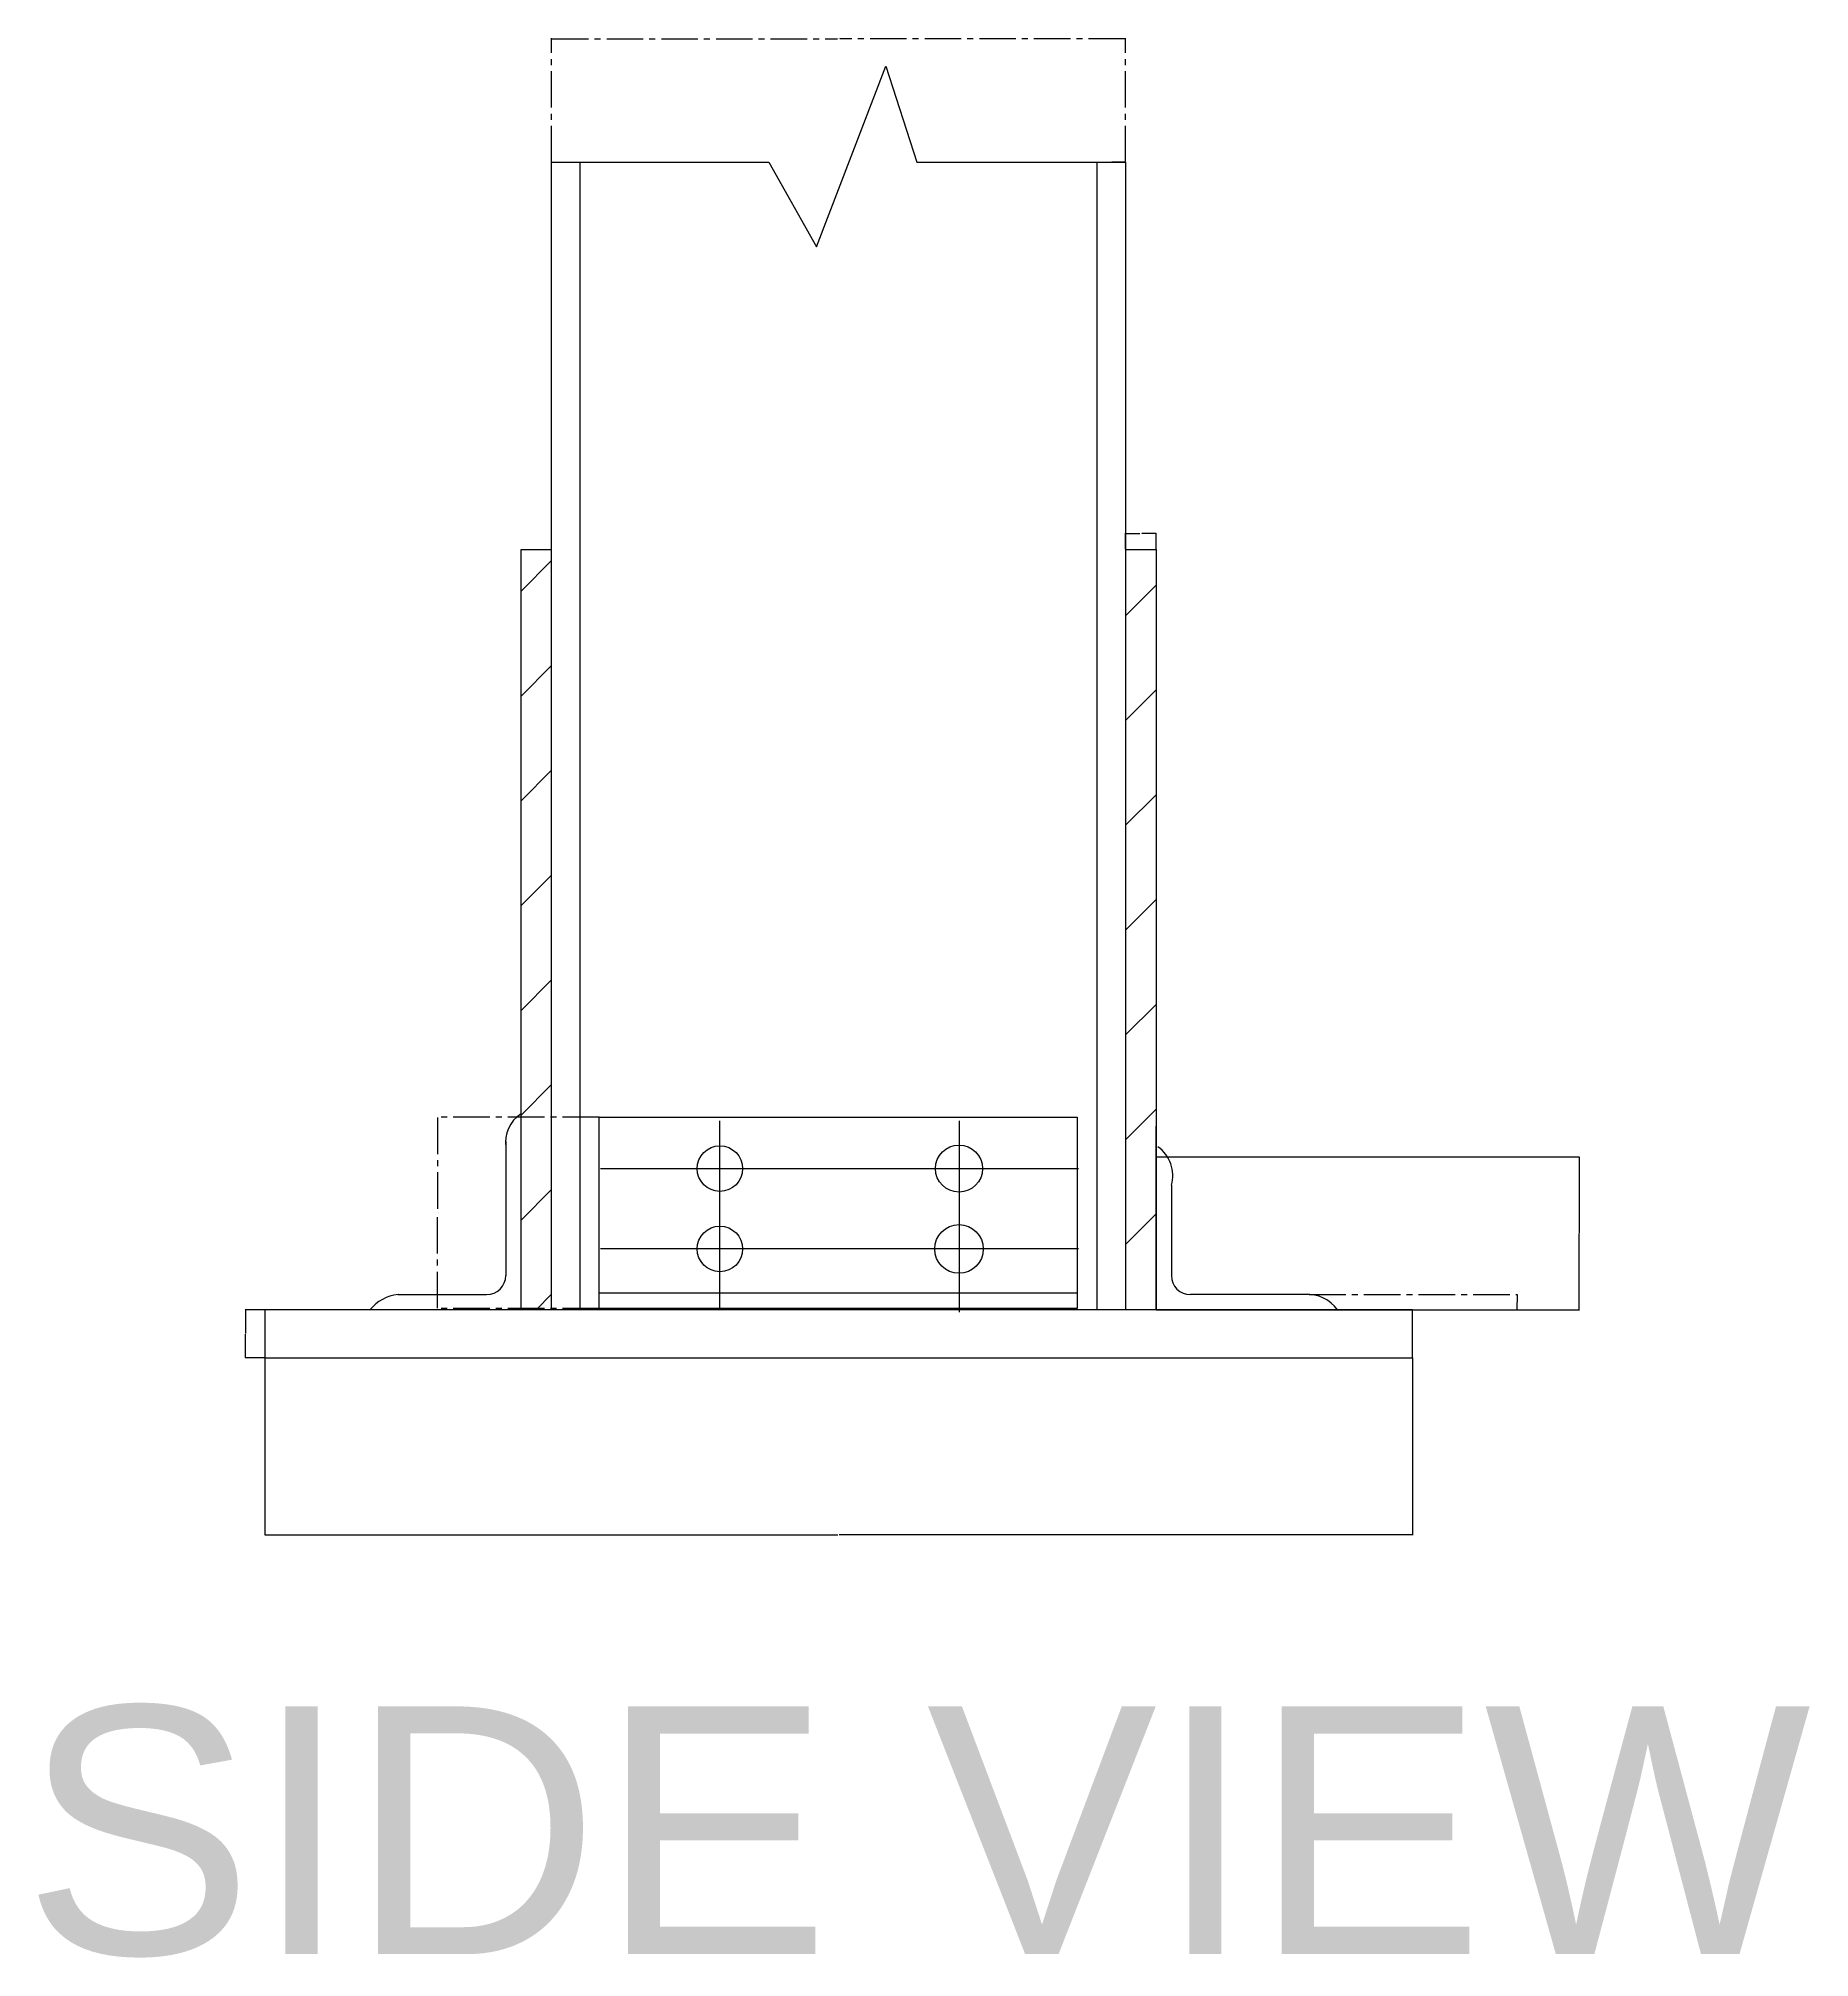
# Model space of a CAD drawing. Header units: inches. Extents: x 2437 to 5021, y 948 to 4121.
# Drawn here: x 2437 to 3363, y 948 to 1952 of the extents above; entities that cross this region are included whole.
import ezdxf

# ---------------------------------------------------------------- set-up
doc = ezdxf.new("R2010")
doc.units = ezdxf.units.IN
doc.header["$MEASUREMENT"] = 0
doc.linetypes.add('CENTER2', pattern=[28.575, 19.05, -3.175, 3.175, -3.175])
doc.styles.get("Standard").update_dxf_attribs({"font": 'arial.ttf'})
doc.dimstyles.get("Standard").update_dxf_attribs({"dimtxt": 0.18, "dimasz": 0.18, "dimexe": 0.18, "dimexo": 0.0625, "dimgap": 0.09, "dimtad": 0, "dimtih": 1, "dimtoh": 1, "dimdec": 4, "dimzin": 0, "dimdsep": 46, "dimtxsty": 'Standard', "dimcen": 0.09, "dimadec": 0, "dimazin": 0, "dimtfac": 1, "dimtdec": 4, "dimtofl": 0, "dimtmove": 0, "dimatfit": 3, "dimfxl": 1, "dimtolj": 1, "dimtzin": 0, "dimarcsym": 0})

# ---------------------------------------------------------------- blocks, each defined once
blk = doc.blocks.new('*D37')
at = {"color": 0, "lineweight": -2, "transparency": 16777216}
for p, q in [((2555.1, 1261.8), (2555.1, 1169.1)), ((3155.1, 1261.8), (3155.1, 1169.1)), ((2555.3, 1169.3), (2854.8, 1169.3)), ((3154.9, 1169.3), (2855.4, 1169.3))]:
    blk.add_line(p, q, dxfattribs=at)
at = {"color": 0, "transparency": 16777216}
for points in [[(2555.3, 1169.3), (2555.3, 1169.3), (2555.1, 1169.3)], [(3154.9, 1169.3), (3154.9, 1169.3), (3155.1, 1169.3)]]:
    blk.add_solid(points, dxfattribs=at)
at = {"layer": 'Defpoints', "color": 0, "transparency": 16777216}
for p in [(2555.1, 1261.9), (3155.1, 1261.9), (3155.1, 1169.3)]:
    blk.add_point(p, dxfattribs=at)
at = {"color": 0, "transparency": 16777216, "insert": (2855.1, 1169.3), "char_height": 0.18, "attachment_point": 5}
blk.add_mtext('\\A1;600', dxfattribs=at)
blk = doc.blocks.new('*D63')
at = {"color": 0, "linetype": 'CENTER2', "lineweight": -2, "transparency": 16777216}
for p, q in [((2555, 1286.9), (2544.8, 1286.9)), ((2545, 1286.7), (2545, 1274.5)), ((2545, 1262), (2545, 1274.2)), ((2555, 1261.9), (2544.8, 1261.9))]:
    blk.add_line(p, q, dxfattribs=at)
at = {"color": 0, "linetype": 'CENTER2', "transparency": 16777216}
for points in [[(2545, 1286.7), (2545, 1286.7), (2545, 1286.9)], [(2545, 1262), (2545, 1262), (2545, 1261.9)]]:
    blk.add_solid(points, dxfattribs=at)
at = {"layer": 'Defpoints', "color": 0, "linetype": 'CENTER2', "transparency": 16777216}
for p in [(2555.1, 1286.9), (2545, 1261.9), (2555.1, 1261.9)]:
    blk.add_point(p, dxfattribs=at)
at = {"color": 0, "linetype": 'CENTER2', "transparency": 16777216, "insert": (2545, 1274.4), "char_height": 0.18, "attachment_point": 5}
blk.add_mtext('\\A1;25.0000', dxfattribs=at)
blk = doc.blocks.new('*D64')
at = {"color": 0, "linetype": 'CENTER2', "lineweight": -2, "transparency": 16777216}
for p, q in [((2705.1, 1886.9), (2705.1, 1951.7)), ((2705.3, 1951.5), (2854.5, 1951.5)), ((3004.9, 1951.5), (2855.7, 1951.5)), ((3005.1, 1886.9), (3005.1, 1951.7))]:
    blk.add_line(p, q, dxfattribs=at)
at = {"color": 0, "linetype": 'CENTER2', "transparency": 16777216}
for points in [[(2705.3, 1951.5), (2705.3, 1951.5), (2705.1, 1951.5)], [(3004.9, 1951.5), (3004.9, 1951.5), (3005.1, 1951.5)]]:
    blk.add_solid(points, dxfattribs=at)
at = {"layer": 'Defpoints', "color": 0, "linetype": 'CENTER2', "transparency": 16777216}
for p in [(2705.1, 1951.5), (2705.1, 1886.9), (3005.1, 1886.9)]:
    blk.add_point(p, dxfattribs=at)
at = {"color": 0, "linetype": 'CENTER2', "transparency": 16777216, "insert": (2855.1, 1951.5), "char_height": 0.18, "attachment_point": 5}
blk.add_mtext('\\A1;300.0000', dxfattribs=at)
blk = doc.blocks.new('*D65')
at = {"color": 0, "linetype": 'CENTER2', "lineweight": -2, "transparency": 16777216}
for p, q in [((2729.9, 1387.6), (2645.2, 1387.6)), ((2645.4, 1387.4), (2645.4, 1337.8)), ((2645.4, 1287.8), (2645.4, 1337.4)), ((2729.9, 1287.6), (2645.2, 1287.6))]:
    blk.add_line(p, q, dxfattribs=at)
at = {"color": 0, "linetype": 'CENTER2', "transparency": 16777216}
for points in [[(2645.3, 1387.4), (2645.4, 1387.4), (2645.4, 1387.6)], [(2645.3, 1287.8), (2645.4, 1287.8), (2645.4, 1287.6)]]:
    blk.add_solid(points, dxfattribs=at)
at = {"layer": 'Defpoints', "color": 0, "linetype": 'CENTER2', "transparency": 16777216}
for p in [(2729.9, 1387.6), (2645.4, 1287.6), (2729.9, 1287.6)]:
    blk.add_point(p, dxfattribs=at)
at = {"color": 0, "linetype": 'CENTER2', "transparency": 16777216, "insert": (2645.4, 1337.6), "char_height": 0.18, "attachment_point": 5}
blk.add_mtext('\\A1;100.0000', dxfattribs=at)
blk = doc.blocks.new('*D66')
at = {"color": 0, "linetype": 'CENTER2', "lineweight": -2, "transparency": 16777216}
for p, q in [((3005.1, 1684.6), (3005.1, 1692.9)), ((3005.3, 1692.8), (3012.6, 1692.8)), ((3020.9, 1692.8), (3013.6, 1692.8)), ((3021.1, 1684.6), (3021.1, 1692.9))]:
    blk.add_line(p, q, dxfattribs=at)
at = {"color": 0, "linetype": 'CENTER2', "transparency": 16777216}
for points in [[(3005.3, 1692.8), (3005.3, 1692.7), (3005.1, 1692.8)], [(3020.9, 1692.8), (3020.9, 1692.7), (3021.1, 1692.8)]]:
    blk.add_solid(points, dxfattribs=at)
at = {"layer": 'Defpoints', "color": 0, "linetype": 'CENTER2', "transparency": 16777216}
for p in [(3021.1, 1692.8), (3005.1, 1684.5), (3021.1, 1684.5)]:
    blk.add_point(p, dxfattribs=at)
at = {"color": 0, "linetype": 'CENTER2', "transparency": 16777216, "insert": (3013.1, 1692.8), "char_height": 0.18, "attachment_point": 5}
blk.add_mtext('\\A1;16.0000', dxfattribs=at)
blk = doc.blocks.new('*D67')
at = {"color": 0, "linetype": 'CENTER2', "lineweight": -2, "transparency": 16777216}
for p, q in [((3101.2, 1294.9), (3210.1, 1294.9)), ((3209.9, 1294.7), (3209.9, 1291)), ((3101.2, 1286.9), (3210.1, 1286.9)), ((3209.9, 1287), (3209.9, 1290.7))]:
    blk.add_line(p, q, dxfattribs=at)
at = {"color": 0, "linetype": 'CENTER2', "transparency": 16777216}
for points in [[(3209.8, 1294.7), (3209.9, 1294.7), (3209.9, 1294.9)], [(3209.8, 1287), (3209.9, 1287), (3209.9, 1286.9)]]:
    blk.add_solid(points, dxfattribs=at)
at = {"layer": 'Defpoints', "color": 0, "linetype": 'CENTER2', "transparency": 16777216}
for p in [(3101.1, 1294.9), (3101.1, 1286.9), (3209.9, 1286.9)]:
    blk.add_point(p, dxfattribs=at)
at = {"color": 0, "linetype": 'CENTER2', "transparency": 16777216, "insert": (3209.9, 1290.9), "char_height": 0.18, "attachment_point": 5}
blk.add_mtext('\\A1;8.0000', dxfattribs=at)
blk = doc.blocks.new('*D68')
at = {"color": 0, "lineweight": -2, "transparency": 16777216}
for p, q in [((3021.2, 1366.9), (3242.4, 1366.9)), ((3242.3, 1366.7), (3242.3, 1327)), ((3242.3, 1287), (3242.3, 1326.7)), ((3021.2, 1286.9), (3242.4, 1286.9))]:
    blk.add_line(p, q, dxfattribs=at)
at = {"color": 0, "transparency": 16777216}
for points in [[(3242.2, 1366.7), (3242.3, 1366.7), (3242.3, 1366.9)], [(3242.2, 1287), (3242.3, 1287), (3242.3, 1286.9)]]:
    blk.add_solid(points, dxfattribs=at)
at = {"layer": 'Defpoints', "color": 0, "transparency": 16777216}
for p in [(3021.1, 1366.9), (3242.3, 1366.9), (3021.1, 1286.9)]:
    blk.add_point(p, dxfattribs=at)
at = {"color": 0, "transparency": 16777216, "insert": (3242.3, 1326.9), "char_height": 0.18, "attachment_point": 5}
blk.add_mtext('\\A1;80.0000', dxfattribs=at)
blk = doc.blocks.new('*D69')
at = {"color": 0, "lineweight": -2, "transparency": 16777216}
for p, q in [((2990.1, 1886.9), (2990.1, 1887)), ((2990.3, 1886.9), (2997.3, 1886.9)), ((3004.9, 1886.9), (2997.9, 1886.9)), ((3005.1, 1886.9), (3005.1, 1887))]:
    blk.add_line(p, q, dxfattribs=at)
at = {"color": 0, "transparency": 16777216}
for points in [[(2990.3, 1886.9), (2990.3, 1886.8), (2990.1, 1886.9)], [(3004.9, 1886.9), (3004.9, 1886.8), (3005.1, 1886.9)]]:
    blk.add_solid(points, dxfattribs=at)
at = {"layer": 'Defpoints', "color": 0, "transparency": 16777216}
for p in [(2990.1, 1886.9), (3005.1, 1886.9), (3005.1, 1886.9)]:
    blk.add_point(p, dxfattribs=at)
at = {"color": 0, "transparency": 16777216, "insert": (2997.6, 1886.9), "char_height": 0.18, "attachment_point": 5}
blk.add_mtext('\\A1;15.4', dxfattribs=at)

msp = doc.modelspace()

# ---------------------------------------------------------------- hatches: boundary and pattern name
h = msp.add_hatch()
h.set_pattern_fill('ANSI31', color=256, scale=310)
h.set_pattern_definition([(45, (-1817.39, 937.413), (-27.4004, 27.4004), [])])
h.paths.add_polyline_path([(2705.09636, 1684.49332), (2689.09636, 1684.49332), (2689.09636, 1286.86594), (2705.09636, 1286.86594)])
h.paths.add_polyline_path([(3021.09636, 1684.49332), (3005.09636, 1684.49332), (3005.09636, 1286.86594), (3021.09636, 1286.86594)])

# ---------------------------------------------------------------- linework, layer by layer
for p, q in [((2843.65031, 1842.70842), (2879.88618, 1937.13919)), ((2879.88618, 1937.13919), (2896.04543, 1886.86594)), ((2705.09636, 1286.86594), (2705.09636, 1886.86594)), ((2705.09636, 1886.86594), (2818.67688, 1886.86594)), ((2720.09636, 1286.86594), (2720.09636, 1886.86594)), ((2818.67688, 1886.86594), (2843.65031, 1842.70842)), ((2896.04543, 1886.86594), (3005.09636, 1886.86594)), ((2990.09636, 1886.86594), (2990.09636, 1286.86594)), ((3005.09636, 1886.86594), (3005.09636, 1286.86594)), ((2689.09636, 1286.86594), (2689.09636, 1684.49332)), ((2689.09636, 1684.49332), (2705.09636, 1684.49332)), ((3005.09636, 1684.49332), (3021.09636, 1684.49332)), ((3021.09636, 1684.49332), (3021.09636, 1286.86594)), ((2729.92798, 1387.58629), (2979.92798, 1387.58629)), ((2729.92798, 1287.58629), (2729.92798, 1387.58629)), ((2793.07075, 1287.58629), (2793.07075, 1385.75228)), ((2918.07075, 1385.75228), (2918.07075, 1285.75228)), ((2979.92798, 1387.58629), (2979.92798, 1287.58629)), ((2681.09636, 1374.86594), (2680.92239, 1374.87029)), ((2681.09636, 1374.86594), (2681.09636, 1304.86594)), ((2689.09636, 1294.86594), (2689.09636, 1374.86594)), ((3021.09636, 1374.86594), (3021.09636, 1382.86594)), ((3021.09636, 1294.86594), (3021.09636, 1374.86594)), ((3021.09636, 1286.86594), (3021.09636, 1366.86594)), ((2730.57075, 1360.75228), (2980.57075, 1360.75228)), ((3029.09636, 1352.0606), (3029.09636, 1304.86594)), ((3029.09636, 1352.0606), (3029.09636, 1304.86594)), ((2980.57075, 1318.75228), (2730.57075, 1318.75228)), ((2624.74055, 1294.86594), (2671.09636, 1294.86594)), ((2624.74055, 1294.86594), (2665.89577, 1294.86594)), ((2979.92798, 1295.58629), (2729.92798, 1295.58629)), ((3101.09636, 1294.86594), (3039.09636, 1294.86594)), ((3155.09636, 1286.86594), (2555.09636, 1286.86594)), ((2555.09636, 1286.86594), (2555.09636, 1261.86594)), ((2689.09636, 1286.86594), (2609.09636, 1286.86594)), ((2855.09636, 1286.86594), (2705.09636, 1286.86594)), ((2979.92798, 1287.58629), (2729.92798, 1287.58629)), ((3021.09636, 1286.86594), (3101.09636, 1286.86594)), ((3155.09636, 1261.86594), (3155.09636, 1286.86594)), ((2555.09636, 1261.86594), (3155.09636, 1261.86594))]:
    msp.add_line(p, q)
for centre, radius in [((2793.07075, 1360.75228), 11.89357), ((2918.07075, 1360.75228), 12.30216), ((2793.07075, 1318.75228), 11.89357), ((2918.07075, 1318.75228), 12.7083)]:
    msp.add_circle(centre, radius)
for centre, radius, start, end in [((2698.59091, 1374.42865), 17.67404, 122.49347153, 188.17244708), ((3011.53439, 1357.14901), 18.28427, 343.84156475, 55.137513), ((2671.09636, 1304.86594), 10, 270, 0), ((3039.09636, 1304.86594), 10, 180, 270), ((2626.79948, 1273.70541), 21.25953, 95.39435671, 141.75385275), ((3100.47828, 1276.13464), 18.78366, 34.84164097, 94.2791321)]:
    msp.add_arc(centre, radius, start, end)

# ---------------------------------------------------------------- texts
at = {"insert": (2428.54854, 1079.58658), "char_height": 129.513889, "attachment_point": 1}
msp.add_mtext_dynamic_manual_height_columns('SIDE VIEW', width=1755.2889727, gutter_width=2.59028, heights=[0], dxfattribs=at)

# ---------------------------------------------------------------- dimensions: what is measured, and where the dimension line sits
at = {"linetype": 'CENTER2'}
for base, p1, p2, picture, middle in [((2705.09636, 1951.48945), (3005.09636, 1886.86594), (2705.09636, 1886.86594), '*D64', (2855.09636, 1951.48945)), ((3021.09636, 1692.76287), (3005.09636, 1684.49332), (3021.09636, 1684.49332), '*D66', (3013.09636, 1692.76287))]:
    dim = msp.add_linear_dim(base=base, p1=p1, p2=p2, dimstyle='Standard', dxfattribs=at)
    dim.commit()
    dim.dimension.update_dxf_attribs({"geometry": picture, "text_midpoint": middle})
for base, p1, p2, text, picture, middle in [((3005.09636, 1886.86594), (2990.09636, 1886.86594), (3005.09636, 1886.86594), '15.4', '*D69', (2997.59636, 1886.86594)), ((3155.09636, 1169.29238), (2555.09636, 1261.86594), (3155.09636, 1261.86594), '600', '*D37', (2855.09636, 1169.29238))]:
    dim = msp.add_linear_dim(base=base, p1=p1, p2=p2, text=text, dimstyle='Standard')
    dim.commit()
    dim.dimension.update_dxf_attribs({"geometry": picture, "text_midpoint": middle})
for base, p1, p2, picture, middle in [((2645.37826, 1287.58629), (2729.92798, 1387.58629), (2729.92798, 1287.58629), '*D65', (2645.37826, 1337.58629)), ((3209.87547, 1286.86594), (3101.09636, 1294.86594), (3101.09636, 1286.86594), '*D67', (3209.87547, 1290.86594)), ((2544.98626, 1261.86594), (2555.09636, 1286.86594), (2555.09636, 1261.86594), '*D63', (2544.98626, 1274.36594))]:
    dim = msp.add_linear_dim(base=base, p1=p1, p2=p2, angle=90, dimstyle='Standard', dxfattribs=at)
    dim.commit()
    dim.dimension.update_dxf_attribs({"geometry": picture, "text_midpoint": middle})
dim = msp.add_linear_dim(base=(3242.25372, 1366.86594), p1=(3021.09636, 1286.86594), p2=(3021.09636, 1366.86594), angle=90, dimstyle='Standard')
dim.commit()
dim.dimension.update_dxf_attribs({"geometry": '*D68', "text_midpoint": (3242.25372, 1326.86594)})

doc.saveas('drawing.dxf')
